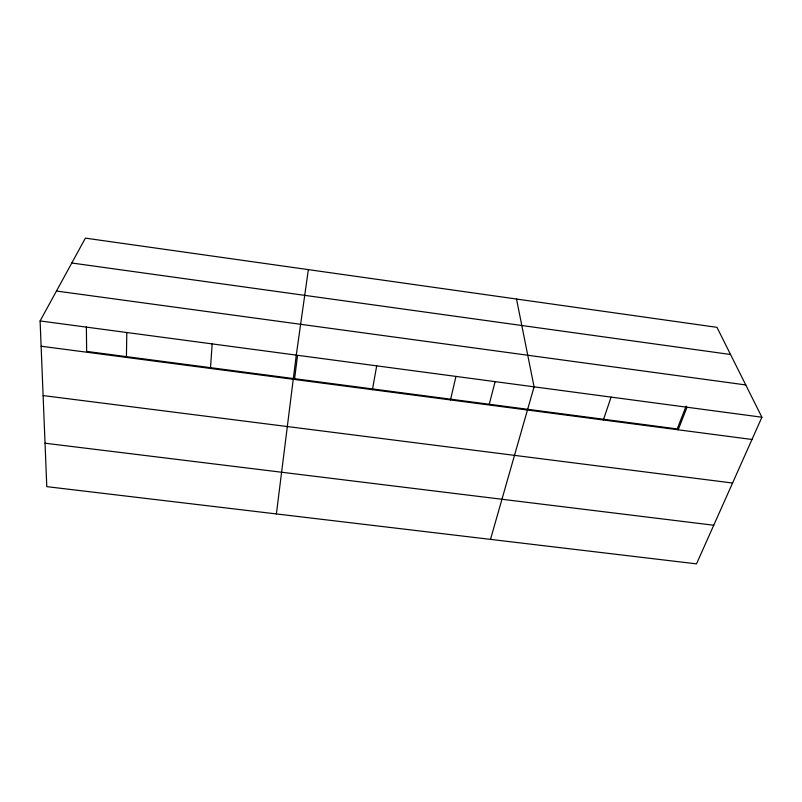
<?xml version="1.0" encoding="UTF-8"?>
<svg xmlns="http://www.w3.org/2000/svg" width="802" height="802" viewBox="0 0 802 802"><rect width="100%" height="100%" fill="white"/><g stroke="black" fill="none" stroke-linecap="round" stroke-linejoin="round"><path stroke-width="1.2" d="M126.425 357.421L126.796 332.509M210.455 368.449L212.169 343.898M276.379 513.932L296.269 355.116L308.359 269.632M294.605 378.704L297.532 355.466M372.429 389.692L376.689 365.842M450.483 399.927L455.947 376.419M489.26 404.248L495.065 381.822M490.503 539.375L534.072 386.835L516.508 299.026M603.345 419.977L611.094 397.11M686.131 406.103L677.199 428.92L86.646 351.406L86.375 326.735M678.171 429.792L687.033 407.236M761.9 417.22L696.517 563.866L46.787 486.644L40.1 320.95L85.393 238.134L716.978 327.346L761.9 417.22L40.1 320.95M45.032 443.215L713.74 525.24M43.107 395.566L732.567 483.025M41.123 346.233L751.975 439.476M56.461 291.036L745.76 384.94M71.799 263.006L730.542 354.494"/></g></svg>
